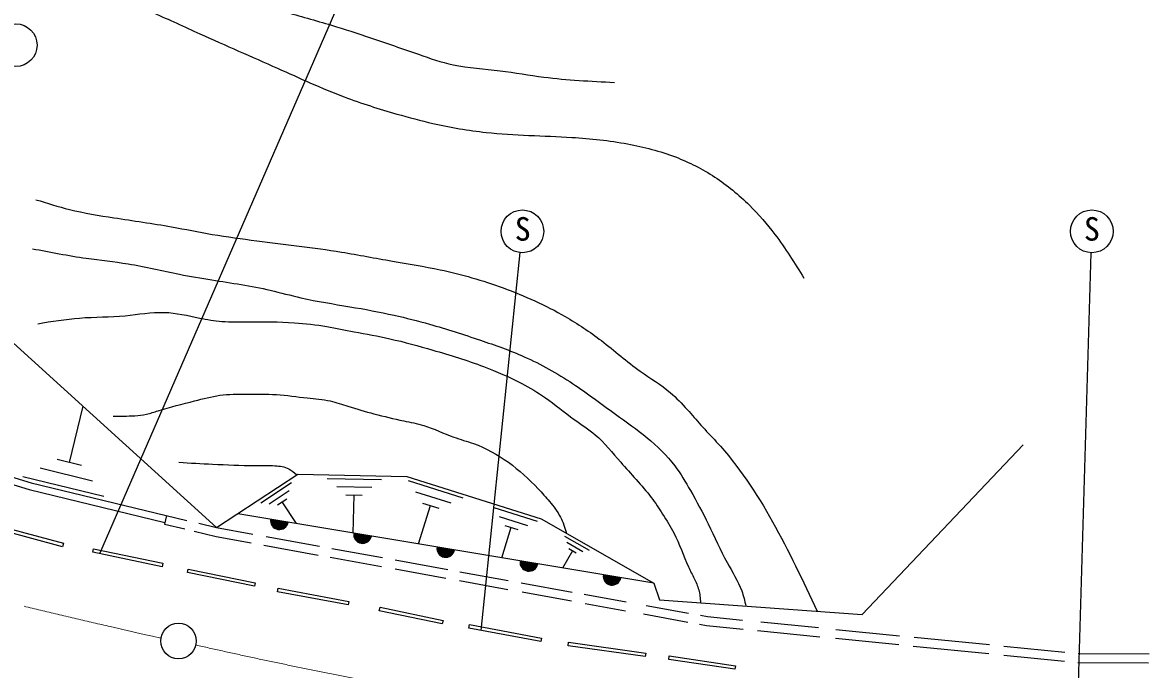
# Model space of a CAD drawing. Units: millimetres, scale not verified. Extents: x 40000 to 680000, y 20000 to 380000.
# Drawn here: x 252779 to 316315, y 258940 to 295259 of the extents above; entities that cross this region are included whole.
import ezdxf
from ezdxf.enums import TextEntityAlignment as Align

# ---------------------------------------------------------------- set-up
doc = ezdxf.new("R2010")
doc.units = ezdxf.units.MM
doc.header["$LTSCALE"] = 1000
doc.linetypes.add('CHAIN', pattern=[18.5, 12, -1.5, 3.5, -1.5])
for name, color, linetype, lineweight in [('M-BGD', 7, 'Continuous', 25), ('M-BMK', 2, 'CHAIN', 13), ('M-BMK-SRVR', 3, 'Continuous', 25), ('M-STR-STRC', 7, 'Continuous', 25)]:
    doc.layers.add(name, color=color, linetype=linetype, lineweight=lineweight)
doc.styles.add('ＭＳ ゴシック', font='')
doc.styles.get('ＭＳ ゴシック').set_extended_font_data('MS Gothic')

msp = doc.modelspace()

# ---------------------------------------------------------------- linework, layer by layer
at = {"layer": 'M-BGD'}
for p, q in [((251649, 277826), (263682, 266902)), ((256169, 273728), (255399, 270558)), ((240789, 272770), (253153, 269037)), ((240916, 273149), (253257, 269423)), ((299944, 262029), (308992, 271554)), ((256079, 270388), (254719, 270718)), ((256709, 269518), (253759, 270238)), ((257339, 268648), (252799, 269748)), ((253257, 269423), (262002, 267308)), ((263682, 266902), (268241, 269900)), ((266169, 268298), (267889, 269428)), ((268241, 269900), (274360, 269777)), ((269899, 269668), (272939, 269608)), ((274360, 269777), (281917, 267395)), ((274449, 269538), (277519, 268578)), ((253153, 269037), (260770, 267195)), ((266639, 268238), (267759, 268978)), ((270429, 269208), (272399, 269168)), ((274849, 268908), (276839, 268288)), ((267109, 268178), (267629, 268518)), ((268159, 267138), (267369, 268348)), ((270949, 268738), (271859, 268718)), ((271359, 266598), (271409, 268728)), ((275019, 265988), (275699, 268138)), ((275239, 268278), (276159, 267988)), ((260864, 267583), (260748, 267102)), ((288241, 263781), (264870, 267683)), ((279249, 268028), (281689, 267258)), ((279559, 267528), (281149, 267028)), ((255027, 265826), (251129, 266870)), ((251181, 267064), (255079, 266019)), ((260748, 267102), (261898, 266824)), ((262674, 267146), (263682, 266902)), ((263682, 266902), (265718, 266533)), ((279699, 265208), (280239, 266918)), ((279869, 267028), (280599, 266798)), ((281917, 267395), (288241, 263781)), ((262421, 266698), (263660, 266398)), ((263660, 266398), (265613, 266044)), ((266456, 266400), (269467, 265854)), ((283229, 266418), (284609, 265628)), ((255079, 266019), (255027, 265826)), ((256719, 265518), (256760, 265713)), ((256760, 265713), (260658, 264898)), ((266324, 265915), (269384, 265361)), ((270155, 265730), (273001, 265214)), ((283129, 264638), (283689, 265608)), ((283359, 266078), (284249, 265558)), ((283479, 265728), (283889, 265488)), ((260617, 264702), (256719, 265518)), ((270067, 265238), (272944, 264717)), ((273718, 265084), (276672, 264550)), ((260658, 264898), (260617, 264702)), ((262045, 264371), (262085, 264567)), ((265816, 263607), (262045, 264371)), ((262085, 264567), (265855, 263803)), ((273716, 264577), (276564, 264061)), ((277354, 264426), (280061, 263936)), ((265855, 263803), (265816, 263607)), ((277323, 263924), (280042, 263431)), ((280792, 263803), (283660, 263284)), ((288241, 263781), (288563, 262844)), ((267092, 263300), (267129, 263497)), ((271067, 262562), (267092, 263300)), ((267129, 263497), (271103, 262758)), ((280846, 263286), (283619, 262783)), ((284323, 263164), (286686, 262736)), ((271103, 262758), (271067, 262562)), ((272820, 262231), (272861, 262427)), ((272861, 262427), (276402, 261688)), ((284385, 262645), (286651, 262234)), ((287811, 262532), (290197, 262100)), ((288563, 262844), (299944, 262029)), ((276361, 261492), (272820, 262231)), ((287661, 262051), (290156, 261600)), ((290871, 261978), (291269, 261906)), ((291269, 261906), (293231, 261711)), ((276402, 261688), (276361, 261492)), ((277843, 261262), (277880, 261459)), ((281893, 260498), (277843, 261262)), ((277880, 261459), (281931, 260695)), ((290812, 261481), (291200, 261411)), ((291200, 261411), (293258, 261205)), ((294258, 261608), (297493, 261286)), ((298479, 261188), (302052, 260832)), ((281931, 260695), (281893, 260498)), ((294063, 261125), (297565, 260776)), ((298462, 260687), (302020, 260332)), ((302865, 260750), (307102, 260328)), ((283431, 260267), (283459, 260465)), ((287762, 259656), (283431, 260267)), ((283459, 260465), (287790, 259854)), ((302820, 260252), (307060, 259830)), ((307918, 260247), (311331, 259907)), ((287790, 259854), (287762, 259656)), ((289085, 259503), (289115, 259701)), ((292804, 258943), (289085, 259503)), ((289115, 259701), (292834, 259141)), ((307909, 259745), (311314, 259406)), ((312063, 259331), (316043, 259307)), ((312089, 259831), (316069, 259807)), ((292834, 259141), (292804, 258943))]:
    msp.add_line(p, q, dxfattribs=at)
for centre, radius in [((267207, 267293), 500), ((267207, 267293), 500), ((267207, 267293), 450), ((267207, 267293), 400), ((267207, 267293), 350), ((267207, 267293), 300), ((267207, 267293), 250), ((267207, 267293), 200), ((267207, 267293), 150), ((267207, 267293), 100), ((267207, 267293), 50), ((271881, 266512), 500), ((271881, 266512), 500), ((271881, 266512), 450), ((271881, 266512), 400), ((271881, 266512), 350), ((271881, 266512), 300), ((271881, 266512), 250), ((271881, 266512), 200), ((271881, 266512), 150), ((271881, 266512), 100), ((271881, 266512), 50), ((276556, 265732), 500), ((276556, 265732), 500), ((276556, 265732), 450), ((276556, 265732), 400), ((276556, 265732), 350), ((276556, 265732), 300), ((276556, 265732), 250), ((276556, 265732), 200), ((276556, 265732), 150), ((276556, 265732), 100), ((276556, 265732), 50), ((281230, 264951), 500), ((281230, 264951), 500), ((281230, 264951), 450), ((281230, 264951), 400), ((281230, 264951), 350), ((281230, 264951), 300), ((281230, 264951), 250), ((281230, 264951), 200), ((281230, 264951), 150), ((281230, 264951), 100), ((281230, 264951), 50), ((285904, 264171), 500), ((285904, 264171), 500), ((285904, 264171), 450), ((285904, 264171), 400), ((285904, 264171), 350), ((285904, 264171), 300), ((285904, 264171), 250), ((285904, 264171), 200), ((285904, 264171), 150), ((285904, 264171), 100), ((285904, 264171), 50)]:
    msp.add_arc(centre, radius, 170.52135, 350.52135, dxfattribs=at)
for points, knots in [([(180865, 332415), (180965, 331960), (181064, 331504), (181210, 331065), (181419, 330436), (181722, 329841), (181986, 329226), (182293, 328510), (182545, 327766), (182934, 327101), (183247, 326563), (183650, 326076), (184017, 325566), (184439, 324979), (184815, 324362), (185258, 323797), (185861, 323028), (186588, 322357), (187303, 321682), (187750, 321261), (188193, 320838), (188659, 320441), (189108, 320060), (189579, 319702), (190061, 319361), (190650, 318944), (191254, 318552), (191877, 318189), (192333, 317923), (192799, 317674), (193279, 317454), (193810, 317210), (194358, 317002), (194911, 316810), (196111, 316394), (197339, 316056), (198519, 315592), (199160, 315340), (199788, 315050), (200426, 314788), (201394, 314389), (202386, 314053), (203345, 313638), (204222, 313260), (205072, 312816), (205942, 312420), (206968, 311954), (208022, 311554), (209068, 311133), (210165, 310692), (211252, 310227), (212354, 309800), (213509, 309353), (214680, 308947), (215848, 308536), (216886, 308171), (217921, 307802), (218951, 307410), (219506, 307199), (220060, 306980), (220628, 306813), (221320, 306608), (222034, 306479), (222743, 306330), (223479, 306175), (224209, 306000), (224949, 305870), (225522, 305770), (226100, 305697), (226673, 305594), (227687, 305414), (228684, 305142), (229683, 304882), (231158, 304498), (232637, 304140), (234096, 303710), (235320, 303349), (236530, 302937), (237750, 302561), (239301, 302083), (240869, 301662), (242439, 301251), (243559, 300957), (244680, 300669), (245794, 300354), (247399, 299902), (248990, 299396), (250598, 298952), (251470, 298712), (252348, 298489), (253218, 298240), (253966, 298026), (254708, 297793), (255447, 297551), (257032, 297030), (258604, 296462), (260136, 295804), (261008, 295429), (261868, 295024), (262733, 294632), (264182, 293974), (265646, 293351), (267099, 292701), (268341, 292146), (269575, 291572), (270845, 291092), (271817, 290725), (272811, 290414), (273810, 290127), (274480, 289935), (275153, 289754), (275833, 289598), (276818, 289373), (277816, 289200), (278820, 289093), (280422, 288922), (282038, 288920), (283647, 288817), (284694, 288750), (285739, 288640), (286772, 288449), (287688, 288280), (288593, 288048), (289461, 287714), (290233, 287417), (290975, 287040), (291668, 286588), (292371, 286129), (293023, 285592), (293621, 285002), (294136, 284494), (294611, 283946), (295046, 283370), (295639, 282585), (296159, 281748), (296678, 280911)], [0, 0, 0, 0, 1, 1, 1, 2, 2, 2, 3, 3, 3, 4, 4, 4, 5, 5, 5, 6, 6, 6, 7, 7, 7, 8, 8, 8, 9, 9, 9, 10, 10, 10, 11, 11, 11, 12, 12, 12, 13, 13, 13, 14, 14, 14, 15, 15, 15, 16, 16, 16, 17, 17, 17, 18, 18, 18, 19, 19, 19, 20, 20, 20, 21, 21, 21, 22, 22, 22, 23, 23, 23, 24, 24, 24, 25, 25, 25, 26, 26, 26, 27, 27, 27, 28, 28, 28, 29, 29, 29, 30, 30, 30, 31, 31, 31, 32, 32, 32, 33, 33, 33, 34, 34, 34, 35, 35, 35, 36, 36, 36, 37, 37, 37, 38, 38, 38, 39, 39, 39, 40, 40, 40, 41, 41, 41, 42, 42, 42, 43, 43, 43, 44, 44, 44, 45, 45, 45, 45]), ([(209638, 313456), (211104, 312834), (212570, 312211), (214070, 311683), (215391, 311218), (216738, 310825), (218069, 310383), (218893, 310109), (219710, 309817), (220531, 309536), (221855, 309083), (223190, 308661), (224530, 308255), (225429, 307983), (226329, 307718), (227229, 307448), (228519, 307060), (229807, 306661), (231090, 306246), (232268, 305865), (233442, 305471), (234635, 305143), (235659, 304861), (236696, 304628), (237728, 304375), (238887, 304090), (240038, 303779), (241195, 303488), (242713, 303107), (244240, 302759), (245765, 302405), (246521, 302230), (247276, 302053), (248030, 301873), (248570, 301745), (249109, 301615), (249646, 301479), (250364, 301297), (251079, 301104), (251793, 300908), (253057, 300560), (254319, 300202), (255575, 299824), (256782, 299462), (257984, 299081), (259180, 298682), (260874, 298116), (262554, 297511), (264242, 296929), (265307, 296562), (266374, 296204), (267453, 295885), (268344, 295621), (269243, 295385), (270132, 295116), (270866, 294895), (271593, 294653), (272319, 294407), (273219, 294103), (274117, 293794), (275018, 293481), (275661, 293258), (276306, 293033), (276968, 292890), (277832, 292705), (278725, 292660), (279607, 292556), (280433, 292458), (281249, 292308), (282070, 292201), (283381, 292030), (284705, 291968), (286029, 291906)], [0, 0, 0, 0, 1, 1, 1, 2, 2, 2, 3, 3, 3, 4, 4, 4, 5, 5, 5, 6, 6, 6, 7, 7, 7, 8, 8, 8, 9, 9, 9, 10, 10, 10, 11, 11, 11, 12, 12, 12, 13, 13, 13, 14, 14, 14, 15, 15, 15, 16, 16, 16, 17, 17, 17, 18, 18, 18, 19, 19, 19, 20, 20, 20, 21, 21, 21, 22, 22, 22, 23, 23, 23, 24, 24, 24, 24]), ([(253528, 285316), (254153, 285119), (254778, 284923), (255412, 284766), (256234, 284563), (257072, 284428), (257910, 284300), (258992, 284136), (260073, 283984), (261149, 283792), (261912, 283656), (262671, 283500), (263435, 283369), (264264, 283227), (265098, 283115), (265933, 283009), (267522, 282808), (269115, 282632), (270696, 282374), (271650, 282218), (272600, 282033), (273553, 281866), (274450, 281709), (275351, 281568), (276241, 281379), (277441, 281125), (278623, 280784), (279776, 280363), (280983, 279923), (282158, 279395), (283269, 278754), (283975, 278347), (284655, 277894), (285301, 277400), (286036, 276838), (286727, 276221), (287482, 275685), (288047, 275283), (288647, 274925), (289175, 274478), (289517, 274189), (289828, 273862), (290128, 273526), (290384, 273238), (290631, 272943), (290890, 272658), (291174, 272343), (291472, 272039), (291757, 271727), (294242, 269006), (295829, 265608), (297415, 262210)], [0, 0, 0, 0, 1, 1, 1, 2, 2, 2, 3, 3, 3, 4, 4, 4, 5, 5, 5, 6, 6, 6, 7, 7, 7, 8, 8, 8, 9, 9, 9, 10, 10, 10, 11, 11, 11, 12, 12, 12, 13, 13, 13, 14, 14, 14, 15, 15, 15, 16, 16, 16, 17, 17, 17, 17]), ([(253338, 282564), (254340, 282369), (255341, 282173), (256352, 282030), (257136, 281919), (257925, 281841), (258707, 281712), (259674, 281554), (260628, 281320), (261591, 281130), (262197, 281011), (262806, 280910), (263416, 280813), (264514, 280639), (265616, 280481), (266697, 280231), (267273, 280098), (267842, 279939), (268417, 279807), (269326, 279600), (270249, 279460), (271169, 279305), (272002, 279164), (272832, 279012), (273656, 278828), (274322, 278680), (274984, 278511), (275641, 278326), (276602, 278054), (277552, 277746), (278498, 277426), (279330, 277145), (280158, 276856), (280959, 276500), (281908, 276079), (282818, 275565), (283685, 274992), (284508, 274447), (285294, 273850), (286092, 273272), (286690, 272840), (287294, 272419), (287865, 271949), (288440, 271476), (288980, 270953), (289426, 270361), (289753, 269928), (290030, 269458), (290299, 268985), (290652, 268367), (290993, 267744), (291305, 267107), (291658, 266385), (291973, 265645), (292363, 264937), (292652, 264413), (292982, 263907), (293184, 263349), (293283, 263074), (293351, 262785), (293419, 262497)], [0, 0, 0, 0, 1, 1, 1, 2, 2, 2, 3, 3, 3, 4, 4, 4, 5, 5, 5, 6, 6, 6, 7, 7, 7, 8, 8, 8, 9, 9, 9, 10, 10, 10, 11, 11, 11, 12, 12, 12, 13, 13, 13, 14, 14, 14, 15, 15, 15, 16, 16, 16, 17, 17, 17, 18, 18, 18, 19, 19, 19, 20, 20, 20, 20]), ([(253626, 278352), (254410, 278481), (255193, 278609), (255981, 278670), (256834, 278735), (257691, 278720), (258548, 278802), (259280, 278872), (260012, 279013), (260738, 278987), (261404, 278964), (262066, 278801), (262728, 278670), (263142, 278588), (263555, 278519), (263972, 278484), (264463, 278444), (264959, 278453), (265454, 278458), (266320, 278467), (267185, 278464), (268047, 278405), (268658, 278363), (269268, 278293), (269873, 278193), (270386, 278108), (270896, 278002), (271407, 277902), (272078, 277772), (272751, 277653), (273418, 277505), (274228, 277326), (275028, 277102), (275826, 276870), (276788, 276590), (277747, 276298), (278684, 275944), (279415, 275668), (280134, 275356), (280827, 274992), (281283, 274752), (281728, 274491), (282150, 274198), (282703, 273814), (283217, 273376), (283764, 272981), (284164, 272692), (284581, 272425), (284955, 272108), (285485, 271657), (285925, 271103), (286383, 270573), (286670, 270242), (286965, 269919), (287257, 269594), (287549, 269268), (287840, 268938), (288103, 268588), (288329, 268290), (288534, 267977), (288738, 267662), (288963, 267317), (289186, 266969), (289373, 266604), (289689, 265990), (289903, 265325), (290194, 264699), (290296, 264478), (290407, 264263), (290514, 264043), (290614, 263837), (290709, 263627), (290768, 263408), (290831, 263172), (290852, 262925), (290873, 262679)], [0, 0, 0, 0, 1, 1, 1, 2, 2, 2, 3, 3, 3, 4, 4, 4, 5, 5, 5, 6, 6, 6, 7, 7, 7, 8, 8, 8, 9, 9, 9, 10, 10, 10, 11, 11, 11, 12, 12, 12, 13, 13, 13, 14, 14, 14, 15, 15, 15, 16, 16, 16, 17, 17, 17, 18, 18, 18, 19, 19, 19, 20, 20, 20, 21, 21, 21, 22, 22, 22, 23, 23, 23, 24, 24, 24, 25, 25, 25, 25]), ([(257860, 273166), (258266, 273163), (258673, 273160), (259080, 273187), (259300, 273202), (259521, 273225), (259736, 273272), (259958, 273320), (260174, 273394), (260392, 273462), (261069, 273675), (261758, 273834), (262445, 274013), (262916, 274135), (263385, 274266), (263864, 274330), (264352, 274396), (264849, 274391), (265345, 274394), (265912, 274397), (266477, 274410), (267039, 274373), (267618, 274334), (268194, 274244), (268775, 274182), (269208, 274136), (269643, 274106), (270066, 274013), (270402, 273938), (270731, 273823), (271061, 273716), (271544, 273560), (272032, 273423), (272521, 273293), (273075, 273146), (273631, 273007), (274193, 272891), (274570, 272813), (274949, 272746), (275315, 272637), (275893, 272464), (276438, 272184), (277009, 271981), (277372, 271851), (277746, 271751), (278110, 271621), (279502, 271120), (280734, 270161), (281750, 269081), (281970, 268847), (282180, 268608), (282385, 268361), (282613, 268088), (282837, 267806), (282999, 267493), (283149, 267206), (283247, 266892), (283345, 266579)], [0, 0, 0, 0, 1, 1, 1, 2, 2, 2, 3, 3, 3, 4, 4, 4, 5, 5, 5, 6, 6, 6, 7, 7, 7, 8, 8, 8, 9, 9, 9, 10, 10, 10, 11, 11, 11, 12, 12, 12, 13, 13, 13, 14, 14, 14, 15, 15, 15, 16, 16, 16, 17, 17, 17, 18, 18, 18, 19, 19, 19, 19]), ([(261554, 270568), (262187, 270533), (262819, 270498), (263453, 270465), (264243, 270425), (265036, 270389), (265821, 270392), (266198, 270394), (266574, 270405), (266960, 270378), (267229, 270359), (267503, 270322), (267735, 270202), (267900, 270118), (268044, 269991), (268188, 269865)], [0, 0, 0, 0, 1, 1, 1, 2, 2, 2, 3, 3, 3, 4, 4, 4, 5, 5, 5, 5])]:
    msp.add_open_spline(points, degree=3, knots=knots, dxfattribs=at)
at = {"layer": 'M-BMK'}
msp.add_arc((328873, 552877), 300000, 257.22018, 275.98555, dxfattribs=at)
msp.add_open_spline([(183749, 288660), (190421, 285631), (197093, 282602), (203853, 279788), (210317, 277097), (216861, 274603), (223414, 272110), (230688, 269343), (237975, 266578), (245442, 264432), (250424, 263001), (255487, 261846), (260549, 260690)], degree=3, knots=[0, 0, 0, 0, 1, 1, 1, 2, 2, 2, 3, 3, 3, 4, 4, 4, 4], dxfattribs=at)
at = {"layer": 'M-BMK-SRVR'}
msp.add_circle((261536, 260531), 1000, dxfattribs=at)
at = {"layer": 'M-STR-STRC'}
for p, q in [((257127, 265456), (275859, 308538)), ((278551, 261121), (280737, 282344)), ((312068, 257087), (312824, 282338))]:
    msp.add_line(p, q, dxfattribs=at)
for centre in [(252391, 293994), (280859, 283538), (312859, 283538)]:
    msp.add_circle(centre, 1200, dxfattribs=at)

# ---------------------------------------------------------------- texts
at = {"layer": 'M-STR-STRC', "style": 'ＭＳ ゴシック'}
for p in [(280430, 282619), (312411, 282619)]:
    msp.add_text('S', height=1320, dxfattribs=at).set_placement(p, align=Align.BOTTOM_LEFT)

doc.saveas('drawing.dxf')
